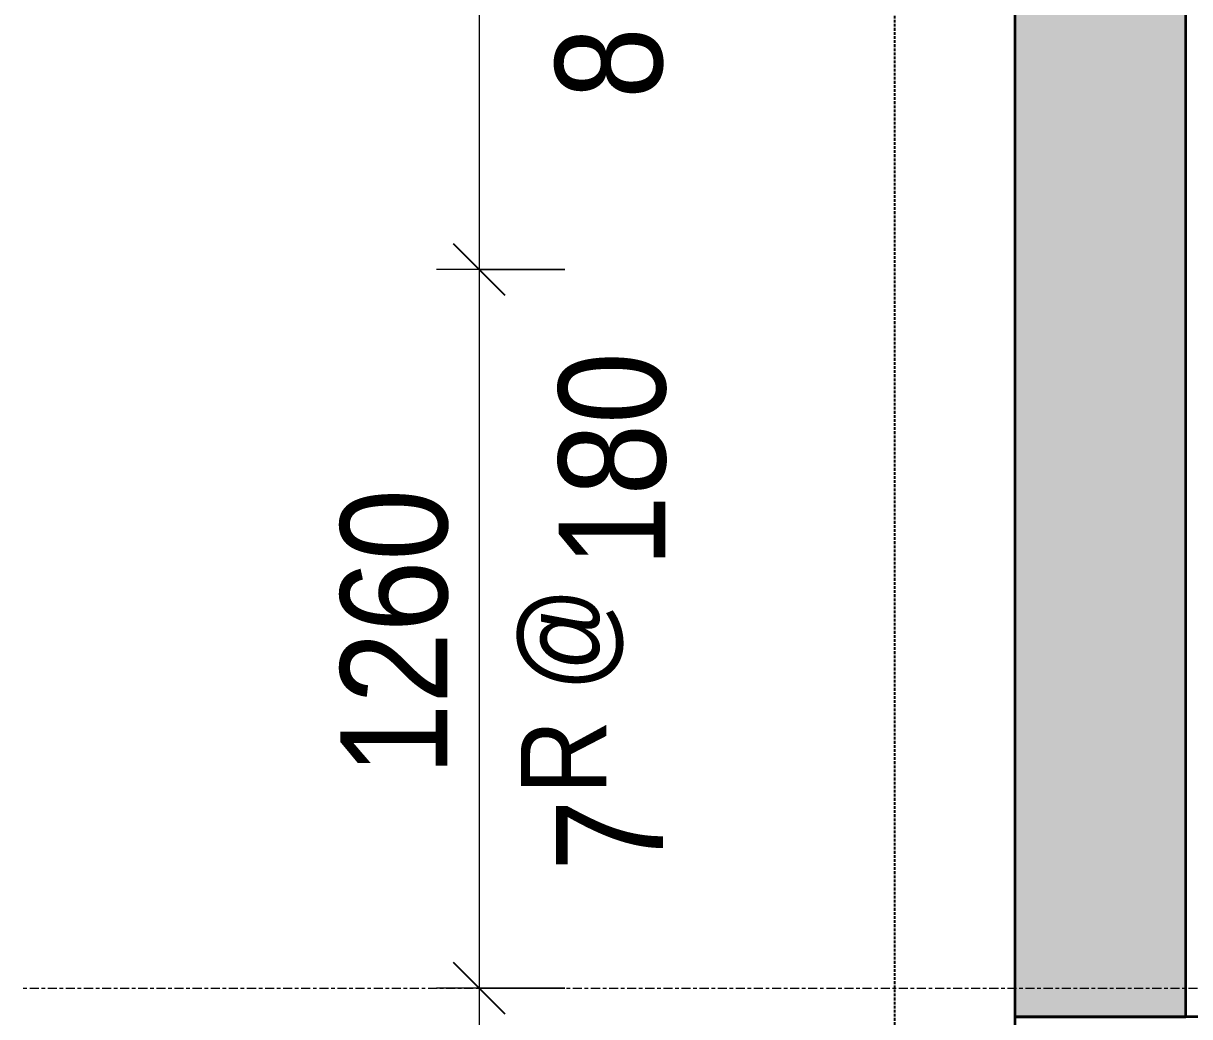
# Model space of a CAD drawing. Header units: millimetres. Extents: x 39389 to 101854, y -4225 to 80933.
# Drawn here: x 85744 to 87789, y -2050 to -308 of the extents above; entities that cross this region are included whole.
import ezdxf

# ---------------------------------------------------------------- set-up
doc = ezdxf.new("R2010")
doc.units = ezdxf.units.MM
for name, pattern in [('Centre', [31.75, 6.35, -4.7625, 15.875, -4.7625]), ('Grid Line', [22.225, 12.7, -3.175, 3.175, -3.175]), ('Hidden', [7.14375, 4.7625, -2.38125])]:
    doc.linetypes.add(name, pattern=pattern)
for name, color, linetype, lineweight in [('0-5', 90, 'Continuous', 5), ('A-ANNO-DIMS', 211, 'Continuous', 9), ('A-ANNO-DIMS-75', 211, 'Continuous', 9), ('A-DETL-GENF', 92, 'Continuous', 18), ('A-DETL-GENF-3', 92, 'Hidden', 25), ('A-FLOR-FNSH-1', 7, 'Continuous', 35), ('A-FLOR-LEVL-2', 51, 'Centre', 9), ('A-WALL-2', 7, 'Continuous', 35), ('A-WALL-PATT-3', 250, 'Continuous', 18), ('S-GRID-1', 1, 'Grid Line', 9), ('S-STRS-IDEN-1', 31, 'Continuous', 9)]:
    doc.layers.add(name, color=color, linetype=linetype, lineweight=lineweight)
doc.styles.add('UTM Avo_1', font='', dxfattribs={"width": 0.9, "height": 187.5})
doc.styles.add('UTM Avo_2', font='', dxfattribs={"width": 0.9, "height": 150})
doc.styles.add('UTM Avo_3', font='', dxfattribs={"width": 0.9, "height": 187.5})
doc.styles.get('UTM Avo_1').set_extended_font_data('UTM Avo')
doc.styles.get('UTM Avo_2').set_extended_font_data('UTM Avo')
doc.styles.get('UTM Avo_3').set_extended_font_data('UTM Avo')
doc.dimstyles.new('1_Dim_chi_tiet_2_5_2', dxfattribs={"dimscale": 304.8, "dimtxt": 187.368928, "dimasz": 0.295276, "dimexe": 0.246063, "dimexo": 0.0625, "dimgap": 0.024606, "dimtad": 1, "dimdec": 0, "dimrnd": 5, "dimzin": 0, "dimdsep": 46, "dimtxsty": 'UTM Avo_1', "dimblk1": 'OBLIQUE', "dimblk2": 'OBLIQUE', "dimsah": 1, "dimcen": 0.09, "dimdle": 0.246063, "dimazin": 0, "dimtfac": 1, "dimtdec": 4, "dimtix": 1, "dimtmove": 0, "dimatfit": 3, "dimfxl": 0.492126, "dimfxlon": 1, "dimtvp": 1, "dimtolj": 1, "dimtzin": 0, "dimarcsym": 2})

# ---------------------------------------------------------------- blocks, each defined once
blk = doc.blocks.new('NCV_TKTC_KET CAU_rvt-6-TKCS_THANG BỘ TB1 - MẶT CẮT')
at = {"layer": 'A-WALL-PATT-3'}
blk.add_hatch(color=256, dxfattribs=at).paths.add_polyline_path([(-78236.9, -2050), (-77936.9, -2050), (-77936.9, 50), (-78236.9, 50), (-78236.9, -1819)])
at = {"layer": 'A-FLOR-FNSH-1'}
for p, q in [((-69486.8, -2050), (-78236.9, -2050)), ((-78236.9, -2050), (-78236.9, -2350))]:
    blk.add_line(p, q, dxfattribs=at)
at = {"layer": 'A-WALL-2'}
for p, q in [((-78236.9, 50), (-78236.9, -2050)), ((-77936.9, -2050), (-77936.9, 50)), ((-78236.9, -2050), (-77936.9, -2050))]:
    blk.add_line(p, q, dxfattribs=at)
blk = doc.blocks.new('BORDER VIEW - BORDER VIEW-3755933-TKCS_THANG BỘ TB1 - MẶT CẮT')
at = {"layer": 'A-DETL-GENF-3'}
blk.add_line((-78446.9, -2550), (-78446.9, 33921.5), dxfattribs=at)
blk = doc.blocks.new('DIMBLOCK204-TKCS_THANG BỘ TB1 - MẶT CẮT')
at = {"layer": 'A-ANNO-DIMS-75', "lineweight": 25}
for p, q in [((86543.8, 700), (86498.8, 745)), ((86543.8, 700), (86588.8, 655)), ((86543.8, -740), (86498.8, -695)), ((86543.8, -740), (86588.8, -785))]:
    blk.add_line(p, q, dxfattribs=at)
at = {"layer": 'A-ANNO-DIMS-75'}
for p, q in [((87026.9, 700), (86468.8, 700)), ((86543.8, 700), (86543.8, -740)), ((86543.8, 700), (87026.9, 700)), ((86693.8, -740), (86468.8, -740)), ((86543.8, -740), (86693.8, -740))]:
    blk.add_line(p, q, dxfattribs=at)
at = {"layer": 'A-ANNO-DIMS-75', "color": 0, "insert": (86300.2, -276.8), "char_height": 187.5, "width": 616.236, "attachment_point": 1, "rotation": 90, "line_spacing_factor": 1.110334, "style": 'UTM Avo_1'}
blk.add_mtext('1440', dxfattribs=at)
blk = doc.blocks.new('_Oblique')
at = {"color": 0, "linetype": 'ByBlock', "lineweight": -2}
blk.add_line((-0.5, -0.5), (0.5, 0.5), dxfattribs=at)
blk = doc.blocks.new('DIMBLOCK205-TKCS_THANG BỘ TB1 - MẶT CẮT')
at = {"layer": 'A-ANNO-DIMS-75', "lineweight": 25}
for p, q in [((86543.8, -740), (86498.8, -695)), ((86543.8, -740), (86588.8, -785)), ((86543.8, -2000), (86498.8, -1955)), ((86543.8, -2000), (86588.8, -2045))]:
    blk.add_line(p, q, dxfattribs=at)
at = {"layer": 'A-ANNO-DIMS-75'}
for p, q in [((86693.8, -740), (86468.8, -740)), ((86543.8, -740), (86543.8, -2075)), ((86543.8, -740), (86693.8, -740)), ((86693.8, -2000), (86468.8, -2000)), ((86543.8, -2000), (86693.8, -2000))]:
    blk.add_line(p, q, dxfattribs=at)
at = {"layer": 'A-ANNO-DIMS-75', "color": 0, "insert": (86300.2, -1626.8), "char_height": 187.5, "width": 616.236, "attachment_point": 1, "rotation": 90, "line_spacing_factor": 1.110334, "style": 'UTM Avo_1'}
blk.add_mtext('1260', dxfattribs=at)
blk = doc.blocks.new('M_Stair Run Tag - Standard-143073-TKCS_THANG BỘ TB1 - MẶT CẮT')
at = {"layer": 'S-STRS-IDEN-1', "insert": (-79091.5, 7933.5), "char_height": 150, "width": 705.375, "attachment_point": 2, "rotation": 90, "line_spacing_factor": 1.107334, "style": 'UTM Avo_2'}
blk.add_mtext('\\pt857.25,1714.5,2571.75,3429,4286.25,5143.5,6000.75,6858,7715.25,8572.5,9429.75,10287,11144.25,12001.5,12858.75,13716,14573.25,15430.5,16287.75,17145,18002.25,18859.5,19716.75,20574,21431.25,22288.5,23145.75,24003,24860.25,25717.5,26574.75,27432;R @', dxfattribs=at)

msp = doc.modelspace()

# ---------------------------------------------------------------- linework, layer by layer
at = {"layer": 'A-FLOR-LEVL-2'}
msp.add_line((85744.3, -2000), (97843.9, -2000), dxfattribs=at)
at = {"layer": 'S-GRID-1'}
for p, q in [((87482.6, -1675), (87482.6, 32417.5)), ((87482.6, -3550), (87482.6, -1675))]:
    msp.add_line(p, q, dxfattribs=at)

# ---------------------------------------------------------------- block references
at = {"layer": '0-5'}
msp.add_blockref('NCV_TKTC_KET CAU_rvt-6-TKCS_THANG BỘ TB1 - MẶT CẮT', (165719.5, 0), dxfattribs=at)
at = {"layer": 'A-DETL-GENF'}
msp.add_blockref('BORDER VIEW - BORDER VIEW-3755933-TKCS_THANG BỘ TB1 - MẶT CẮT', (165719.5, 0), dxfattribs=at)
at = {"layer": 'S-STRS-IDEN-1'}
msp.add_blockref('M_Stair Run Tag - Standard-143073-TKCS_THANG BỘ TB1 - MẶT CẮT', (165708.2, -9411.8), dxfattribs=at)

# ---------------------------------------------------------------- texts
at = {"layer": 'S-STRS-IDEN-1', "char_height": 187.5, "rotation": 90, "line_spacing_factor": 1.107334, "style": 'UTM Avo_3'}
for s, insert, width, attachment_point in [('\\pt857.25,1714.5,2571.75,3429,4286.25,5143.5,6000.75,6858,7715.25,8572.5,9429.75,10287,11144.25,12001.5,12858.75,13716,14573.25,15430.5,16287.75,17145,18002.25,18859.5,19716.75,20574,21431.25,22288.5,23145.75,24003,24860.25,25717.5,26574.75,27432;8', (86772, -315.2), 124.875, 6), ('\\pt857.25,1714.5,2571.75,3429,4286.25,5143.5,6000.75,6858,7715.25,8572.5,9429.75,10287,11144.25,12001.5,12858.75,13716,14573.25,15430.5,16287.75,17145,18002.25,18859.5,19716.75,20574,21431.25,22288.5,23145.75,24003,24860.25,25717.5,26574.75,27432;180', (86777.8, -1261.6), 379.35, 4), ('\\pt857.25,1714.5,2571.75,3429,4286.25,5143.5,6000.75,6858,7715.25,8572.5,9429.75,10287,11144.25,12001.5,12858.75,13716,14573.25,15430.5,16287.75,17145,18002.25,18859.5,19716.75,20574,21431.25,22288.5,23145.75,24003,24860.25,25717.5,26574.75,27432;7', (86772, -1669.1), 124.875, 6)]:
    msp.add_mtext(s, dxfattribs=dict(at, insert=insert, width=width, attachment_point=attachment_point))

# ---------------------------------------------------------------- dimensions: what is measured, and where the dimension line sits
at = {"layer": 'A-ANNO-DIMS'}
for base, p1, p2, override, picture, middle in [((86543.8, -740), (87026.9, 700), (86693.8, -740), {"dimpost": '<>', "dimfxl": 1478.027274}, 'DIMBLOCK204-TKCS_THANG BỘ TB1 - MẶT CẮT', (86439.2, -20)), ((86543.8, -2000), (86693.8, -740), (86693.8, -2000), {"dimpost": '<>', "dimfxl": 1260}, 'DIMBLOCK205-TKCS_THANG BỘ TB1 - MẶT CẮT', (86439.2, -1370))]:
    dim = msp.add_linear_dim(base=base, p1=p1, p2=p2, angle=90, dimstyle='1_Dim_chi_tiet_2_5_2', override=override, dxfattribs=at)
    dim.commit()
    dim.dimension.update_dxf_attribs({"geometry": picture, "text_midpoint": middle})

doc.saveas('drawing.dxf')
